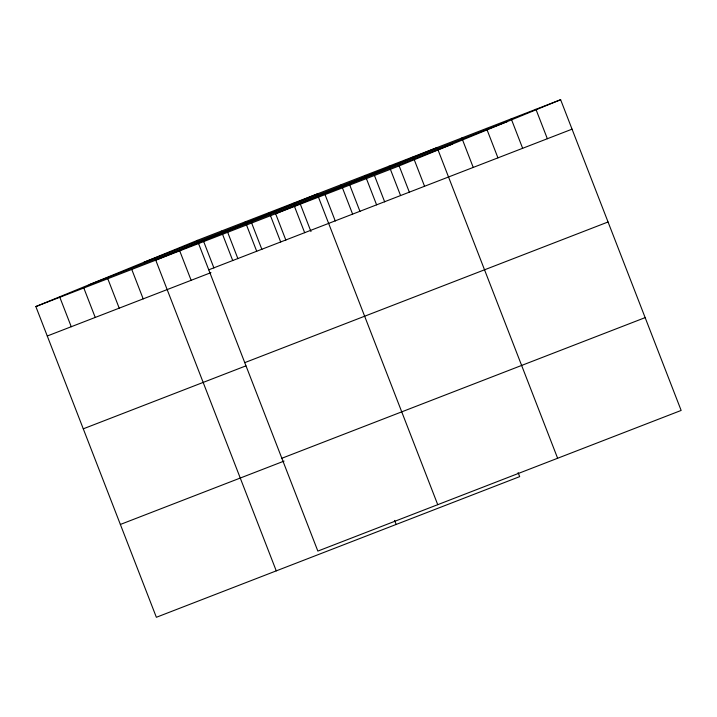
<?xml version="1.0" encoding="UTF-8"?>
<svg xmlns="http://www.w3.org/2000/svg" width="717" height="717" viewBox="0 0 717 717"><rect width="100%" height="100%" fill="white"/><g stroke="black" fill="none" stroke-linecap="round" stroke-linejoin="round"><path stroke-width="1.08" d="M518.113 472.593L519.673 476.635L156.369 617.283L35.85 306.562L197.327 240.365L560.631 99.717L681.15 410.438L317.846 551.086L197.327 240.365M35.85 306.562L399.154 165.914L560.631 99.717M144.036 262.216L507.34 121.567M89.141 284.721L452.445 144.072M208.746 269.816L572.049 129.168M47.268 336.004L210.95 272.639M244.748 362.641L608.052 221.983M83.271 428.829L245.913 365.867M281.844 458.271L645.148 317.622M120.366 524.459L284.049 461.094M535.922 109.289L547.349 138.731M511.221 118.852L522.639 148.294M486.511 128.415L497.939 157.857M461.811 137.978L473.229 167.428M557.629 458.262L437.11 147.541L275.633 213.729L285.868 240.132M413.126 156.826L424.554 186.268M399.154 165.914L409.398 192.308M389.152 166.111L400.57 195.553M374.453 175.477L384.688 201.88M365.168 175.387L376.595 204.838M349.744 185.04L359.988 211.443M341.193 184.672L352.612 214.123M325.043 194.603L335.278 221.006M437.737 504.678L317.219 193.957L155.741 260.146L276.26 570.866M300.333 204.166L310.972 231.582M293.235 203.234L304.662 232.684M394.583 520.417L396.151 524.45M269.26 212.519L280.679 241.97M251.649 223.014L261.893 249.417M245.277 221.804L256.704 251.255M227.674 232.299L237.919 258.703M221.302 231.089L232.72 260.531M203.7 241.584L213.935 267.979M179.716 250.86L191.143 280.311M131.767 269.431L143.185 298.872M107.783 278.716L119.21 308.158M83.808 287.992L95.227 317.443M59.825 297.277L71.252 326.728"/></g></svg>
